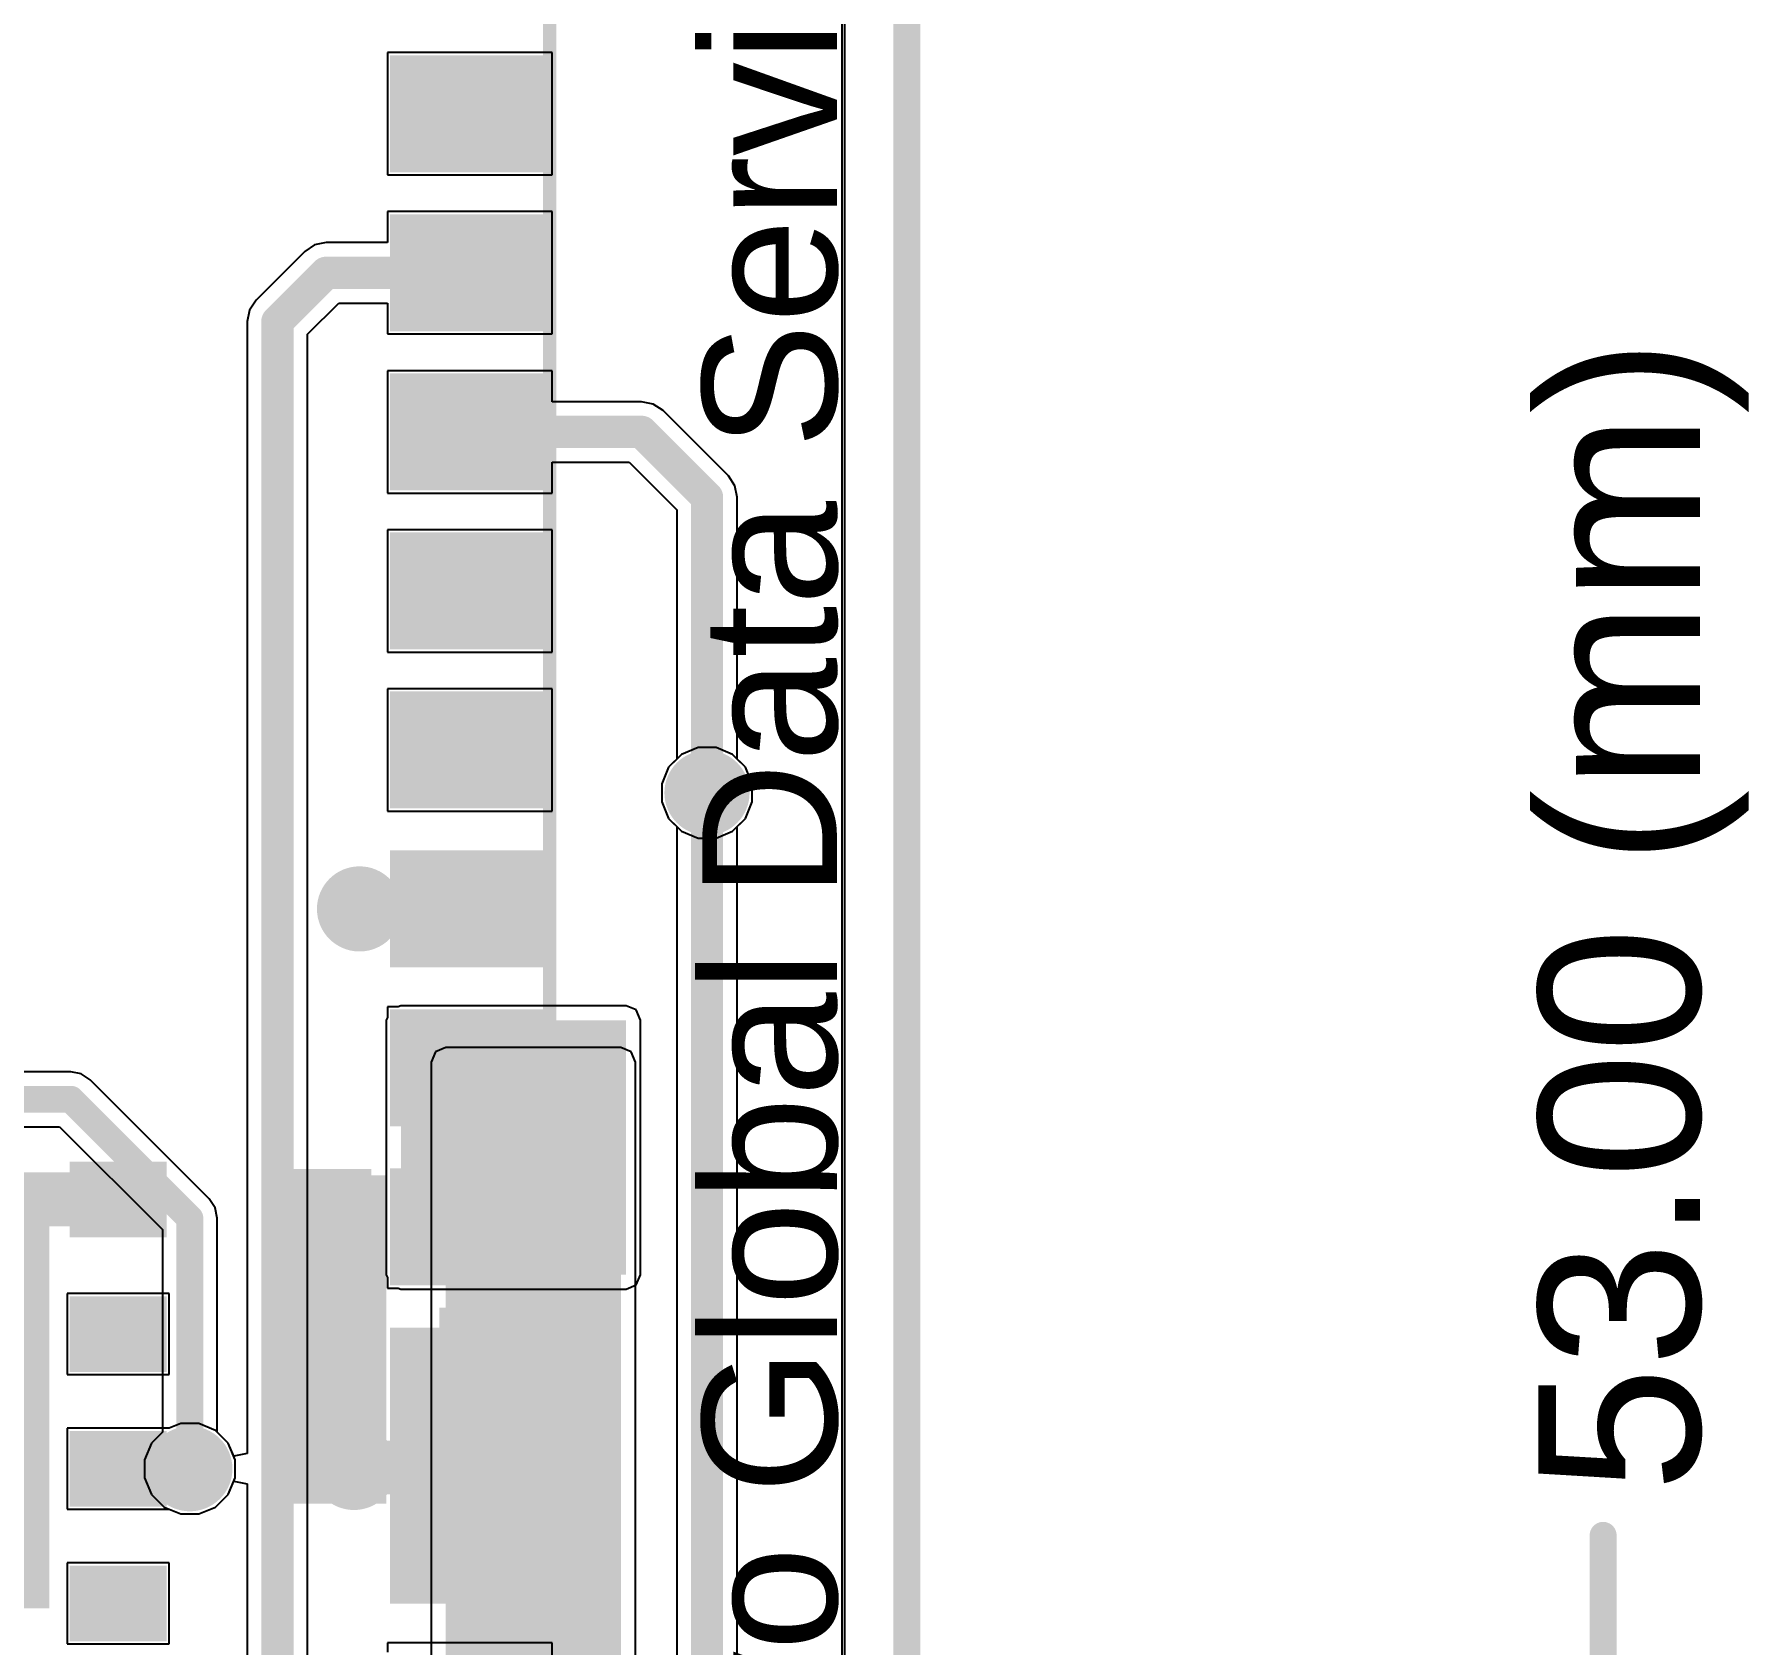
# Model space of a CAD drawing. Header units: millimetres. Extents: x 0 to 1.61, y -0.14 to 2.35.
# Drawn here: x 0.975 to 1.612, y 0.569 to 1.167 of the extents above; entities that cross this region are included whole.
import ezdxf

# ---------------------------------------------------------------- set-up
doc = ezdxf.new("R2010")
doc.units = ezdxf.units.MM
doc.header["$MEASUREMENT"] = 0
for name, color, linetype in [('BottomLayer', 5, 'Continuous'), ('BottomPaste', 16, 'Continuous'), ('BottomSolder', 6, 'Continuous'), ('Mechanical1', 6, 'Continuous'), ('Mechanical2', 216, 'Continuous'), ('TopLayer', 1, 'Continuous'), ('TopOverlay', 2, 'Continuous'), ('TopPaste', 8, 'Continuous'), ('TopSolder', 216, 'Continuous'), ('ViaHoleLayer', 16, 'Continuous')]:
    doc.layers.add(name, color=color, linetype=linetype)
doc.styles.add('Arial', font='', dxfattribs={"height": 0.2})
doc.styles.get('Arial').set_extended_font_data('Arial')

# ---------------------------------------------------------------- blocks, each defined once
blk = doc.blocks.new('SIM7500E_2')
at = {"layer": 'TopLayer'}
for points in [[(0.91142, -0.19488), (0.86024, -0.19488), (0.86024, -0.15945), (0.91142, -0.15945)], [(0.91142, -0.25394), (0.86024, -0.25394), (0.86024, -0.2185), (0.91142, -0.2185)], [(0.91142, -0.31299), (0.86024, -0.31299), (0.86024, -0.27756), (0.91142, -0.27756)], [(0.91142, -0.37205), (0.86024, -0.37205), (0.86024, -0.33661), (0.91142, -0.33661)], [(0.91142, -0.4311), (0.86024, -0.4311), (0.86024, -0.39567), (0.91142, -0.39567)], [(0.91142, -0.49016), (0.86024, -0.49016), (0.86024, -0.45472), (0.91142, -0.45472)], [(0.91142, -0.54921), (0.86024, -0.54921), (0.86024, -0.51378), (0.91142, -0.51378)], [(0.91142, -0.60827), (0.86024, -0.60827), (0.86024, -0.57283), (0.91142, -0.57283)], [(0.91142, -0.66732), (0.86024, -0.66732), (0.86024, -0.63189), (0.91142, -0.63189)], [(0.91142, -0.72638), (0.86024, -0.72638), (0.86024, -0.69094), (0.91142, -0.69094)]]:
    blk.add_hatch(color=1, dxfattribs=at).paths.add_polyline_path(points)
at = {"layer": 'TopPaste'}
for points in [[(0.91142, -0.19488), (0.86024, -0.19488), (0.86024, -0.15945), (0.91142, -0.15945)], [(0.91142, -0.25394), (0.86024, -0.25394), (0.86024, -0.2185), (0.91142, -0.2185)], [(0.91142, -0.31299), (0.86024, -0.31299), (0.86024, -0.27756), (0.91142, -0.27756)], [(0.91142, -0.37205), (0.86024, -0.37205), (0.86024, -0.33661), (0.91142, -0.33661)], [(0.91142, -0.4311), (0.86024, -0.4311), (0.86024, -0.39567), (0.91142, -0.39567)], [(0.91142, -0.49016), (0.86024, -0.49016), (0.86024, -0.45472), (0.91142, -0.45472)], [(0.91142, -0.54921), (0.86024, -0.54921), (0.86024, -0.51378), (0.91142, -0.51378)], [(0.91142, -0.60827), (0.86024, -0.60827), (0.86024, -0.57283), (0.91142, -0.57283)], [(0.91142, -0.66732), (0.86024, -0.66732), (0.86024, -0.63189), (0.91142, -0.63189)], [(0.91142, -0.72638), (0.86024, -0.72638), (0.86024, -0.69094), (0.91142, -0.69094)]]:
    blk.add_hatch(color=8, dxfattribs=at).paths.add_polyline_path(points)
at = {"layer": 'TopSolder'}
for points in [[(0.91542, -0.19888), (0.85624, -0.19888), (0.85624, -0.15545), (0.91542, -0.15545)], [(0.91542, -0.25794), (0.85624, -0.25794), (0.85624, -0.2145), (0.91542, -0.2145)], [(0.91542, -0.31699), (0.85624, -0.31699), (0.85624, -0.27356), (0.91542, -0.27356)], [(0.91542, -0.37605), (0.85624, -0.37605), (0.85624, -0.33261), (0.91542, -0.33261)], [(0.91542, -0.4351), (0.85624, -0.4351), (0.85624, -0.39167), (0.91542, -0.39167)], [(0.91542, -0.49416), (0.85624, -0.49416), (0.85624, -0.45072), (0.91542, -0.45072)], [(0.91542, -0.55321), (0.85624, -0.55321), (0.85624, -0.50978), (0.91542, -0.50978)], [(0.91542, -0.61227), (0.85624, -0.61227), (0.85624, -0.56883), (0.91542, -0.56883)], [(0.91542, -0.67132), (0.85624, -0.67132), (0.85624, -0.62789), (0.91542, -0.62789)], [(0.91542, -0.73038), (0.85624, -0.73038), (0.85624, -0.68694), (0.91542, -0.68694)]]:
    blk.add_hatch(color=216, dxfattribs=at).paths.add_polyline_path(points)
at = {"layer": 'TopOverlay', "const_width": 0.005}
blk.add_lwpolyline([(0.91544, -0.94639), (0.91544, 0.12061)], dxfattribs=at)
blk = doc.blocks.new('QNF8__6___5____B_19')
at = {"layer": 'BottomLayer'}
for points in [[(-0.11437, 0.08504), (-0.08642, 0.08504), (-0.08642, 0.06496), (-0.11437, 0.06496)], [(0.08642, 0.08504), (0.11437, 0.08504), (0.11437, 0.06496), (0.08642, 0.06496)], [(-0.07087, 0.07283), (0.07087, 0.07283), (0.07087, -0.07283), (-0.07087, -0.07283)], [(-0.11437, 0.03504), (-0.08642, 0.03504), (-0.08642, 0.01496), (-0.11437, 0.01496)], [(0.08642, 0.03504), (0.11437, 0.03504), (0.11437, 0.01496), (0.08642, 0.01496)], [(-0.11437, -0.01496), (-0.08642, -0.01496), (-0.08642, -0.03504), (-0.11437, -0.03504)], [(0.08642, -0.01496), (0.11437, -0.01496), (0.11437, -0.03504), (0.08642, -0.03504)], [(-0.11437, -0.06496), (-0.08642, -0.06496), (-0.08642, -0.08504), (-0.11437, -0.08504)], [(0.08642, -0.06496), (0.11437, -0.06496), (0.11437, -0.08504), (0.08642, -0.08504)]]:
    blk.add_hatch(color=5, dxfattribs=at).paths.add_polyline_path(points)
at = {"layer": 'BottomPaste'}
for points in [[(-0.11437, 0.08504), (-0.08642, 0.08504), (-0.08642, 0.06496), (-0.11437, 0.06496)], [(0.08642, 0.08504), (0.11437, 0.08504), (0.11437, 0.06496), (0.08642, 0.06496)], [(-0.07087, 0.07283), (0.07087, 0.07283), (0.07087, -0.07283), (-0.07087, -0.07283)], [(-0.11437, 0.03504), (-0.08642, 0.03504), (-0.08642, 0.01496), (-0.11437, 0.01496)], [(0.08642, 0.03504), (0.11437, 0.03504), (0.11437, 0.01496), (0.08642, 0.01496)], [(-0.11437, -0.01496), (-0.08642, -0.01496), (-0.08642, -0.03504), (-0.11437, -0.03504)], [(0.08642, -0.01496), (0.11437, -0.01496), (0.11437, -0.03504), (0.08642, -0.03504)], [(-0.11437, -0.06496), (-0.08642, -0.06496), (-0.08642, -0.08504), (-0.11437, -0.08504)], [(0.08642, -0.06496), (0.11437, -0.06496), (0.11437, -0.08504), (0.08642, -0.08504)]]:
    blk.add_hatch(color=16, dxfattribs=at).paths.add_polyline_path(points)
at = {"layer": 'BottomSolder'}
for points in [[(-0.11837, 0.08904), (-0.08242, 0.08904), (-0.08242, 0.06096), (-0.11837, 0.06096)], [(0.08242, 0.08904), (0.11837, 0.08904), (0.11837, 0.06096), (0.08242, 0.06096)], [(-0.07487, 0.07683), (0.07487, 0.07683), (0.07487, -0.07683), (-0.07487, -0.07683)], [(-0.11837, 0.03904), (-0.08242, 0.03904), (-0.08242, 0.01096), (-0.11837, 0.01096)], [(0.08242, 0.03904), (0.11837, 0.03904), (0.11837, 0.01096), (0.08242, 0.01096)], [(-0.11837, -0.01096), (-0.08242, -0.01096), (-0.08242, -0.03904), (-0.11837, -0.03904)], [(0.08242, -0.01096), (0.11837, -0.01096), (0.11837, -0.03904), (0.08242, -0.03904)], [(-0.11837, -0.06096), (-0.08242, -0.06096), (-0.08242, -0.08904), (-0.11837, -0.08904)], [(0.08242, -0.06096), (0.11837, -0.06096), (0.11837, -0.08904), (0.08242, -0.08904)]]:
    blk.add_hatch(color=6, dxfattribs=at).paths.add_polyline_path(points)
at = {"layer": 'BottomPaste'}
for p, q in [((-0.05906, 0.05709), (-0.05906, 0.00709)), ((-0.00709, 0.05709), (-0.05906, 0.05709)), ((-0.00709, 0.00709), (-0.00709, 0.05709)), ((0.00709, 0.05709), (0.00709, 0.00709)), ((0.05906, 0.05709), (0.00709, 0.05709)), ((0.05906, 0.00709), (0.05906, 0.05709)), ((-0.05906, 0.00709), (-0.00709, 0.00709)), ((0.00709, 0.00709), (0.05906, 0.00709)), ((-0.05906, -0.00709), (-0.05906, -0.05709)), ((-0.00709, -0.00709), (-0.05906, -0.00709)), ((-0.00709, -0.05709), (-0.00709, -0.00709)), ((0.00709, -0.00709), (0.00709, -0.05709)), ((0.05906, -0.00709), (0.00709, -0.00709)), ((0.05906, -0.05709), (0.05906, -0.00709)), ((-0.05906, -0.05709), (-0.00709, -0.05709)), ((0.00709, -0.05709), (0.05906, -0.05709))]:
    blk.add_line(p, q, dxfattribs=at)
blk = doc.blocks.new('C___0603_B_56')
at = {"layer": 'BottomLayer'}
for points in [[(-0.045, -0.0175), (-0.045, 0.0175), (-0.015, 0.0175), (-0.015, -0.0175)], [(0.015, -0.0175), (0.015, 0.0175), (0.045, 0.0175), (0.045, -0.0175)]]:
    blk.add_hatch(color=5, dxfattribs=at).paths.add_polyline_path(points)
at = {"layer": 'BottomPaste'}
for points in [[(-0.045, -0.0175), (-0.045, 0.0175), (-0.015, 0.0175), (-0.015, -0.0175)], [(0.015, -0.0175), (0.015, 0.0175), (0.045, 0.0175), (0.045, -0.0175)]]:
    blk.add_hatch(color=16, dxfattribs=at).paths.add_polyline_path(points)
at = {"layer": 'BottomSolder'}
for points in [[(-0.04736, -0.01986), (-0.04736, 0.01986), (-0.01264, 0.01986), (-0.01264, -0.01986)], [(0.01264, -0.01986), (0.01264, 0.01986), (0.04736, 0.01986), (0.04736, -0.01986)]]:
    blk.add_hatch(color=6, dxfattribs=at).paths.add_polyline_path(points)
blk = doc.blocks.new('C___0603_B_58')
at = {"layer": 'BottomLayer'}
for points in [[(-0.045, -0.0175), (-0.045, 0.0175), (-0.015, 0.0175), (-0.015, -0.0175)], [(0.015, -0.0175), (0.015, 0.0175), (0.045, 0.0175), (0.045, -0.0175)]]:
    blk.add_hatch(color=5, dxfattribs=at).paths.add_polyline_path(points)
at = {"layer": 'BottomPaste'}
for points in [[(-0.045, -0.0175), (-0.045, 0.0175), (-0.015, 0.0175), (-0.015, -0.0175)], [(0.015, -0.0175), (0.015, 0.0175), (0.045, 0.0175), (0.045, -0.0175)]]:
    blk.add_hatch(color=16, dxfattribs=at).paths.add_polyline_path(points)
at = {"layer": 'BottomSolder'}
for points in [[(-0.04736, -0.01986), (-0.04736, 0.01986), (-0.01264, 0.01986), (-0.01264, -0.01986)], [(0.01264, -0.01986), (0.01264, 0.01986), (0.04736, 0.01986), (0.04736, -0.01986)]]:
    blk.add_hatch(color=6, dxfattribs=at).paths.add_polyline_path(points)

msp = doc.modelspace()

# ---------------------------------------------------------------- hatches: boundary and pattern name
at = {"layer": 'BottomLayer'}
h = msp.add_hatch(color=5, dxfattribs=at)
edge = h.paths.add_edge_path()
edge.add_arc((1.225, 0.885), 0.01181, 0, 360)
h = msp.add_hatch(color=5, dxfattribs=at)
edge = h.paths.add_edge_path()
edge.add_arc((1.096, 0.84189), 0.01181, 0, 360)
for points in [[(1.128, 0.25728), (1.19306, 0.25728), (1.19306, 0.785), (1.128, 0.785)], [(0.83513, 0.72396), (1.02037, 0.72396), (1.02037, 0.74404), (0.83513, 0.74404)], [(1.068, 0.621), (1.106, 0.621), (1.106, 0.74296), (1.068, 0.74296)]]:
    msp.add_hatch(color=5, dxfattribs=at).paths.add_polyline_path(points)
h = msp.add_hatch(color=5, dxfattribs=at)
edge = h.paths.add_edge_path()
edge.add_arc((1.178, 0.77119), 0.01181, 0, 360)
h = msp.add_hatch(color=5, dxfattribs=at)
edge = h.paths.add_edge_path()
edge.add_arc((1.178, 0.72378), 0.01181, 0, 360)
h = msp.add_hatch(color=5, dxfattribs=at)
edge = h.paths.add_edge_path()
edge.add_arc((1.033, 0.634), 0.01181, 0, 360)
h = msp.add_hatch(color=5, dxfattribs=at)
edge = h.paths.add_edge_path()
edge.add_arc((1.09395, 0.63448), 0.01181, 0, 360)
at = {"layer": 'BottomSolder'}
h = msp.add_hatch(color=6, dxfattribs=at)
edge = h.paths.add_edge_path()
edge.add_arc((1.225, 0.885), 0.01581, 0, 360)
h = msp.add_hatch(color=6, dxfattribs=at)
edge = h.paths.add_edge_path()
edge.add_arc((1.096, 0.84189), 0.01581, 0, 360)
h = msp.add_hatch(color=6, dxfattribs=at)
edge = h.paths.add_edge_path()
edge.add_arc((1.178, 0.77119), 0.01581, 0, 360)
h = msp.add_hatch(color=6, dxfattribs=at)
edge = h.paths.add_edge_path()
edge.add_arc((1.178, 0.72378), 0.01581, 0, 360)
h = msp.add_hatch(color=6, dxfattribs=at)
edge = h.paths.add_edge_path()
edge.add_arc((1.033, 0.634), 0.01581, 0, 360)
h = msp.add_hatch(color=6, dxfattribs=at)
edge = h.paths.add_edge_path()
edge.add_arc((1.09395, 0.63448), 0.01581, 0, 360)
at = {"layer": 'TopLayer'}
h = msp.add_hatch(color=1, dxfattribs=at)
edge = h.paths.add_edge_path()
edge.add_arc((1.225, 0.885), 0.01181, 0, 360)
h = msp.add_hatch(color=1, dxfattribs=at)
edge = h.paths.add_edge_path()
edge.add_arc((1.096, 0.84189), 0.01181, 0, 360)
for points in [[(1.11135, 0.70606), (1.19494, 0.70606), (1.19494, 0.80055), (1.11135, 0.80055)], [(1.11135, 0.59464), (1.16253, 0.59464), (1.16253, 0.68244), (1.11135, 0.68244)]]:
    msp.add_hatch(color=1, dxfattribs=at).paths.add_polyline_path(points)
h = msp.add_hatch(color=1, dxfattribs=at)
edge = h.paths.add_edge_path()
edge.add_arc((1.178, 0.77119), 0.01181, 0, 360)
h = msp.add_hatch(color=1, dxfattribs=at)
edge = h.paths.add_edge_path()
edge.add_arc((1.178, 0.72378), 0.01181, 0, 360)
h = msp.add_hatch(color=1, dxfattribs=at)
edge = h.paths.add_edge_path()
edge.add_arc((1.033, 0.634), 0.01181, 0, 360)
h = msp.add_hatch(color=1, dxfattribs=at)
edge = h.paths.add_edge_path()
edge.add_arc((1.09395, 0.63448), 0.01181, 0, 360)
at = {"layer": 'TopSolder'}
h = msp.add_hatch(color=216, dxfattribs=at)
edge = h.paths.add_edge_path()
edge.add_arc((1.096, 0.84189), 0.01581, 0, 360)
h = msp.add_hatch(color=216, dxfattribs=at)
edge = h.paths.add_edge_path()
edge.add_arc((1.178, 0.77119), 0.01581, 0, 360)
h = msp.add_hatch(color=216, dxfattribs=at)
edge = h.paths.add_edge_path()
edge.add_arc((1.178, 0.72378), 0.01581, 0, 360)
h = msp.add_hatch(color=216, dxfattribs=at)
edge = h.paths.add_edge_path()
edge.add_arc((1.033, 0.634), 0.01581, 0, 360)
h = msp.add_hatch(color=216, dxfattribs=at)
edge = h.paths.add_edge_path()
edge.add_arc((1.09395, 0.63448), 0.01581, 0, 360)
at = {"layer": 'ViaHoleLayer'}
h = msp.add_hatch(color=16, dxfattribs=at)
edge = h.paths.add_edge_path()
edge.add_arc((1.225, 0.885), 0.00591, 0, 360)
h = msp.add_hatch(color=16, dxfattribs=at)
edge = h.paths.add_edge_path()
edge.add_arc((1.096, 0.84189), 0.00591, 0, 360)
h = msp.add_hatch(color=16, dxfattribs=at)
edge = h.paths.add_edge_path()
edge.add_arc((1.178, 0.77119), 0.00591, 0, 360)
h = msp.add_hatch(color=16, dxfattribs=at)
edge = h.paths.add_edge_path()
edge.add_arc((1.178, 0.72378), 0.00591, 0, 360)
h = msp.add_hatch(color=16, dxfattribs=at)
edge = h.paths.add_edge_path()
edge.add_arc((1.033, 0.634), 0.00591, 0, 360)
h = msp.add_hatch(color=16, dxfattribs=at)
edge = h.paths.add_edge_path()
edge.add_arc((1.09395, 0.63448), 0.00591, 0, 360)

# ---------------------------------------------------------------- linework, layer by layer
at = {"layer": 'BottomLayer'}
for p, q in [((1.27502, 1.93), (1.27502, 0.046)), ((1.21548, 0.89925), (1.21075, 0.89452)), ((1.22166, 0.90181), (1.21548, 0.89925)), ((1.22834, 0.90181), (1.22166, 0.90181)), ((1.23452, 0.89925), (1.22834, 0.90181)), ((1.23925, 0.89452), (1.23452, 0.89925)), ((1.21075, 0.89452), (1.20819, 0.88834)), ((1.24181, 0.88834), (1.23925, 0.89452)), ((1.20819, 0.88834), (1.20819, 0.88166)), ((1.24181, 0.88166), (1.24181, 0.88834)), ((1.20819, 0.88166), (1.21075, 0.87548)), ((1.23925, 0.87548), (1.24181, 0.88166)), ((1.21075, 0.87548), (1.21378, 0.87244)), ((1.21378, 0.87244), (1.21378, 0.25321)), ((1.23622, 0.87244), (1.23925, 0.87548)), ((1.23622, 0.24857), (1.23622, 0.87244)), ((1.128, 0.79041), (1.12417, 0.78883)), ((1.19306, 0.79041), (1.128, 0.79041)), ((1.19689, 0.78883), (1.19306, 0.79041)), ((1.12417, 0.78883), (1.12259, 0.785)), ((1.12259, 0.785), (1.12259, 0.40041)), ((1.19847, 0.785), (1.19689, 0.78883)), ((1.19847, 0.25728), (1.19847, 0.785)), ((1.02537, 0.69904), (0.98742, 0.69904)), ((0.98742, 0.69904), (0.98742, 0.66896)), ((1.02537, 0.66896), (1.02537, 0.69904)), ((0.98742, 0.66896), (1.02537, 0.66896)), ((1.02966, 0.65081), (1.02537, 0.64904)), ((1.03634, 0.65081), (1.02966, 0.65081)), ((1.04252, 0.64825), (1.03634, 0.65081)), ((1.02537, 0.64904), (0.98742, 0.64904)), ((0.98742, 0.64904), (0.98742, 0.61896)), ((1.02537, 0.64904), (1.02537, 0.64904)), ((1.02537, 0.64904), (1.02537, 0.64904)), ((1.04725, 0.64352), (1.04252, 0.64825)), ((1.04981, 0.63734), (1.04725, 0.64352)), ((1.04981, 0.63066), (1.04981, 0.63734)), ((1.04725, 0.62448), (1.04981, 0.63066)), ((1.04252, 0.61975), (1.04725, 0.62448)), ((0.98742, 0.61896), (1.02537, 0.61896)), ((1.02537, 0.61896), (1.02537, 0.61896)), ((1.02537, 0.61896), (1.02537, 0.61896)), ((1.02537, 0.61896), (1.02966, 0.61719)), ((1.03634, 0.61719), (1.04252, 0.61975)), ((1.02966, 0.61719), (1.03634, 0.61719)), ((1.02537, 0.59904), (0.98742, 0.59904)), ((0.98742, 0.59904), (0.98742, 0.56896)), ((1.02537, 0.56896), (1.02537, 0.59904)), ((0.98742, 0.56896), (1.02537, 0.56896))]:
    msp.add_line(p, q, dxfattribs=at)
for points, const_width in [([(1.225, 0.24857), (1.225, 0.885)], 0.012), ([(1.083, 0.67396), (1.083, 0.72546)], 0.015), ([(1.083, 0.67396), (1.08894, 0.66802)], 0.015), ([(1.08894, 0.64182), (1.08894, 0.66802)], 0.015), ([(1.09395, 0.63448), (1.09395, 0.63681)], 0.015), ([(1.00639, 0.634), (1.033, 0.634)], 0.01)]:
    msp.add_lwpolyline(points, dxfattribs=dict(at, const_width=const_width))
for points, const_width in [([(1.222, 0.885, 1), (1.228, 0.885, 1)], 0.006), ([(1.07925, 0.72546, 1), (1.08675, 0.72546, 1)], 0.0075), ([(1.07925, 0.67396, 1), (1.08675, 0.67396, 1)], 0.0075), ([(1.07925, 0.67396, 1), (1.08675, 0.67396, 1)], 0.0075), ([(1.08519, 0.66802, 1), (1.09269, 0.66802, 1)], 0.0075), ([(1.08519, 0.66802, 1), (1.09269, 0.66802, 1)], 0.0075), ([(1.08519, 0.64182, 1), (1.09269, 0.64182, 1)], 0.0075), ([(1.0902, 0.63681, 1), (1.0977, 0.63681, 1)], 0.0075), ([(1.00389, 0.634, 1), (1.00889, 0.634, 1)], 0.005), ([(1.0305, 0.634, 1), (1.0355, 0.634, 1)], 0.005), ([(1.0902, 0.63448, 1), (1.0977, 0.63448, 1)], 0.0075)]:
    msp.add_lwpolyline(points, format="xyb", close=True, dxfattribs=dict(at, const_width=const_width))
at = {"layer": 'Mechanical1', "const_width": 0.01}
msp.add_lwpolyline([(1.5577, -0.13207), (1.5577, 0.60926)], dxfattribs=at)
at = {"layer": 'Mechanical1', "const_width": 0.005}
msp.add_lwpolyline([(1.5552, 0.60926, 1), (1.5602, 0.60926, 1)], format="xyb", close=True, dxfattribs=at)
at = {"layer": 'Mechanical2', "const_width": 0.01}
msp.add_lwpolyline([(1.29921, 0), (1.29921, 1.95441)], dxfattribs=at)
at = {"layer": 'TopLayer'}
for p, q in [((1.27602, 1.93), (1.27602, 0.046)), ((1.16753, 1.15988), (1.10635, 1.15988)), ((1.10635, 1.15988), (1.10635, 1.11445)), ((1.16753, 1.11445), (1.16753, 1.15988)), ((1.10635, 1.11445), (1.16753, 1.11445)), ((1.16753, 1.10083), (1.10635, 1.10083)), ((1.10635, 1.10083), (1.10635, 1.08933)), ((1.16753, 1.05539), (1.16753, 1.10083)), ((1.07933, 1.08847), (1.07569, 1.08604)), ((1.08362, 1.08933), (1.07933, 1.08847)), ((1.10635, 1.08933), (1.08362, 1.08933)), ((1.07569, 1.08604), (1.05756, 1.06791)), ((1.07569, 1.08604), (1.07569, 1.08604)), ((1.05513, 1.06427), (1.05428, 1.05998)), ((1.05756, 1.06791), (1.05513, 1.06427)), ((1.07671, 1.05534), (1.08826, 1.06689)), ((1.08826, 1.06689), (1.10635, 1.06689)), ((1.10635, 1.06689), (1.10635, 1.05539)), ((1.05428, 1.05998), (1.05428, 1.05998)), ((1.05428, 1.05998), (1.05428, 0.63963)), ((1.07671, 0.5522), (1.07671, 1.05534)), ((1.10635, 1.05539), (1.16753, 1.05539)), ((1.16753, 1.04177), (1.10635, 1.04177)), ((1.10635, 1.04177), (1.10635, 0.99634)), ((1.16753, 1.03024), (1.16753, 1.04177)), ((1.20074, 1.03024), (1.16753, 1.03024)), ((1.20503, 1.02939), (1.20074, 1.03024)), ((1.20074, 1.03024), (1.20074, 1.03024)), ((1.20867, 1.02696), (1.20503, 1.02939)), ((1.23293, 1.0027), (1.20867, 1.02696)), ((1.16753, 0.99634), (1.16753, 1.00781)), ((1.16753, 1.00781), (1.19609, 1.00781)), ((1.19609, 1.00781), (1.21378, 0.99012)), ((1.23536, 0.99906), (1.23293, 1.0027)), ((1.23293, 1.0027), (1.23293, 1.0027)), ((1.10635, 0.99634), (1.16753, 0.99634)), ((1.23622, 0.99477), (1.23536, 0.99906)), ((1.23622, 0.89756), (1.23622, 0.99477)), ((1.23622, 0.99477), (1.23622, 0.99477)), ((1.21378, 0.99012), (1.21378, 0.89756)), ((1.16753, 0.98272), (1.10635, 0.98272)), ((1.10635, 0.98272), (1.10635, 0.93728)), ((1.16753, 0.93728), (1.16753, 0.98272)), ((1.10635, 0.93728), (1.16753, 0.93728)), ((1.16753, 0.92366), (1.10635, 0.92366)), ((1.10635, 0.92366), (1.10635, 0.87823)), ((1.16753, 0.87823), (1.16753, 0.92366)), ((1.21378, 0.89756), (1.21075, 0.89452)), ((1.23925, 0.89452), (1.23622, 0.89756)), ((1.21075, 0.89452), (1.20819, 0.88834)), ((1.24181, 0.88834), (1.23925, 0.89452)), ((1.20819, 0.88834), (1.20819, 0.88166)), ((1.24181, 0.88166), (1.24181, 0.88834)), ((1.20819, 0.88166), (1.21075, 0.87548)), ((1.23925, 0.87548), (1.24181, 0.88166)), ((1.10635, 0.87823), (1.16753, 0.87823)), ((1.21075, 0.87548), (1.21548, 0.87075)), ((1.23452, 0.87075), (1.23925, 0.87548)), ((1.21548, 0.87075), (1.22166, 0.86819)), ((1.22166, 0.86819), (1.22834, 0.86819)), ((1.22834, 0.86819), (1.23452, 0.87075)), ((1.11035, 0.80555), (1.10635, 0.80555)), ((1.10635, 0.80555), (1.10635, 0.80155)), ((1.11135, 0.80596), (1.11035, 0.80555)), ((1.19494, 0.80596), (1.11135, 0.80596)), ((1.19876, 0.80438), (1.19494, 0.80596)), ((1.20035, 0.80055), (1.19876, 0.80438)), ((1.10635, 0.80155), (1.10593, 0.80055)), ((1.10593, 0.80055), (1.10593, 0.70606)), ((1.20035, 0.70606), (1.20035, 0.80055)), ((0.98881, 0.78139), (0.60355, 0.78139)), ((0.99271, 0.78061), (0.98881, 0.78139)), ((0.99602, 0.7784), (0.99271, 0.78061)), ((1.04021, 0.73421), (0.99602, 0.7784)), ((0.59122, 0.76099), (0.98459, 0.76099)), ((0.98459, 0.76099), (1.0228, 0.72278)), ((1.04242, 0.7309), (1.04021, 0.73421)), ((1.0432, 0.727), (1.04242, 0.7309)), ((1.0432, 0.64758), (1.0432, 0.727)), ((1.0228, 0.72278), (1.0228, 0.64758)), ((1.10593, 0.70606), (1.10635, 0.70507)), ((1.10635, 0.70507), (1.10635, 0.70106)), ((1.10635, 0.70106), (1.11035, 0.70106)), ((1.11035, 0.70106), (1.11135, 0.70065)), ((1.11135, 0.70065), (1.19494, 0.70065)), ((1.19494, 0.70065), (1.19876, 0.70224)), ((1.19876, 0.70224), (1.20035, 0.70606)), ((1.01875, 0.64352), (1.01619, 0.63734)), ((1.0228, 0.64758), (1.01875, 0.64352)), ((1.04725, 0.64352), (1.0432, 0.64758)), ((1.04928, 0.63864), (1.04725, 0.64352)), ((1.01619, 0.63734), (1.01619, 0.63066)), ((1.05428, 0.63963), (1.04928, 0.63864)), ((1.01619, 0.63066), (1.01875, 0.62448)), ((1.01875, 0.62448), (1.02348, 0.61975)), ((1.04252, 0.61975), (1.04725, 0.62448)), ((1.04725, 0.62448), (1.04928, 0.62936)), ((1.04928, 0.62936), (1.05428, 0.62837)), ((1.05428, 0.62837), (1.05428, 0.49351)), ((1.02348, 0.61975), (1.02966, 0.61719)), ((1.03634, 0.61719), (1.04252, 0.61975)), ((1.02966, 0.61719), (1.03634, 0.61719)), ((1.16753, 0.56933), (1.10635, 0.56933)), ((1.10635, 0.56933), (1.10635, 0.56585)), ((1.16753, 0.5239), (1.16753, 0.56933))]:
    msp.add_line(p, q, dxfattribs=at)
for points, const_width in [([(1.06549, 1.05998), (1.08362, 1.07811)], 0.012), ([(1.08362, 1.07811), (1.133, 1.07811)], 0.012), ([(1.06549, 0.49351), (1.06549, 1.05998)], 0.012), ([(1.133, 1.01906), (1.13303, 1.01903)], 0.012), ([(1.13303, 1.01903), (1.20074, 1.01903)], 0.012), ([(1.20074, 1.01903), (1.225, 0.99477)], 0.012), ([(1.225, 0.885), (1.225, 0.99477)], 0.012), ([(1.096, 0.84189), (1.133, 0.84189)], 0.02), ([(0.58699, 0.77119), (0.98881, 0.77119)], 0.01), ([(0.98881, 0.77119), (1.033, 0.727)], 0.01), ([(1.033, 0.634), (1.033, 0.727)], 0.01), ([(1.09395, 0.63448), (1.13694, 0.63448)], 0.02)]:
    msp.add_lwpolyline(points, dxfattribs=dict(at, const_width=const_width))
for points, const_width in [([(1.08062, 1.07811, 1), (1.08662, 1.07811, 1)], 0.006), ([(1.08062, 1.07811, 1), (1.08662, 1.07811, 1)], 0.006), ([(1.13, 1.07811, 1), (1.136, 1.07811, 1)], 0.006), ([(1.06249, 1.05998, 1), (1.06849, 1.05998, 1)], 0.006), ([(1.06249, 1.05998, 1), (1.06849, 1.05998, 1)], 0.006), ([(1.13, 1.01906, 1), (1.136, 1.01906, 1)], 0.006), ([(1.13003, 1.01903, 1), (1.13603, 1.01903, 1)], 0.006), ([(1.13003, 1.01903, 1), (1.13603, 1.01903, 1)], 0.006), ([(1.19774, 1.01903, 1), (1.20374, 1.01903, 1)], 0.006), ([(1.19774, 1.01903, 1), (1.20374, 1.01903, 1)], 0.006), ([(1.222, 0.99477, 1), (1.228, 0.99477, 1)], 0.006), ([(1.222, 0.99477, 1), (1.228, 0.99477, 1)], 0.006), ([(1.222, 0.885, 1), (1.228, 0.885, 1)], 0.006), ([(1.091, 0.84189, 1), (1.101, 0.84189, 1)], 0.01), ([(1.128, 0.84189, 1), (1.138, 0.84189, 1)], 0.01), ([(0.98631, 0.77119, 1), (0.99131, 0.77119, 1)], 0.005), ([(0.98631, 0.77119, 1), (0.99131, 0.77119, 1)], 0.005), ([(1.0305, 0.727, 1), (1.0355, 0.727, 1)], 0.005), ([(1.0305, 0.727, 1), (1.0355, 0.727, 1)], 0.005), ([(1.08895, 0.63448, 1), (1.09895, 0.63448, 1)], 0.01), ([(1.13194, 0.63448, 1), (1.14194, 0.63448, 1)], 0.01), ([(1.0305, 0.634, 1), (1.0355, 0.634, 1)], 0.005)]:
    msp.add_lwpolyline(points, format="xyb", close=True, dxfattribs=dict(at, const_width=const_width))

# ---------------------------------------------------------------- block references
for name, p in [('SIM7500E_2', (0.25111, 1.31433)), ('C___0603_B_58', (1.113, 0.72546))]:
    msp.add_blockref(name, p)
at = {"rotation": 180}
for name, p in [('QNF8__6___5____B_19', (0.906, 0.659)), ('C___0603_B_56', (1.113, 0.67396))]:
    msp.add_blockref(name, p, dxfattribs=at)

# ---------------------------------------------------------------- texts
at = {"layer": 'Mechanical1', "style": 'Arial'}
msp.add_text('53.00 (mm)', height=0.06, rotation=90, dxfattribs=at).set_placement((1.59369, 0.62526))
at = {"layer": 'TopOverlay', "style": 'Arial'}
msp.add_text('© Netavo Global Data Services Ltd', height=0.05, rotation=90, dxfattribs=at).set_placement((1.27322, 0.313))

doc.saveas('drawing.dxf')
